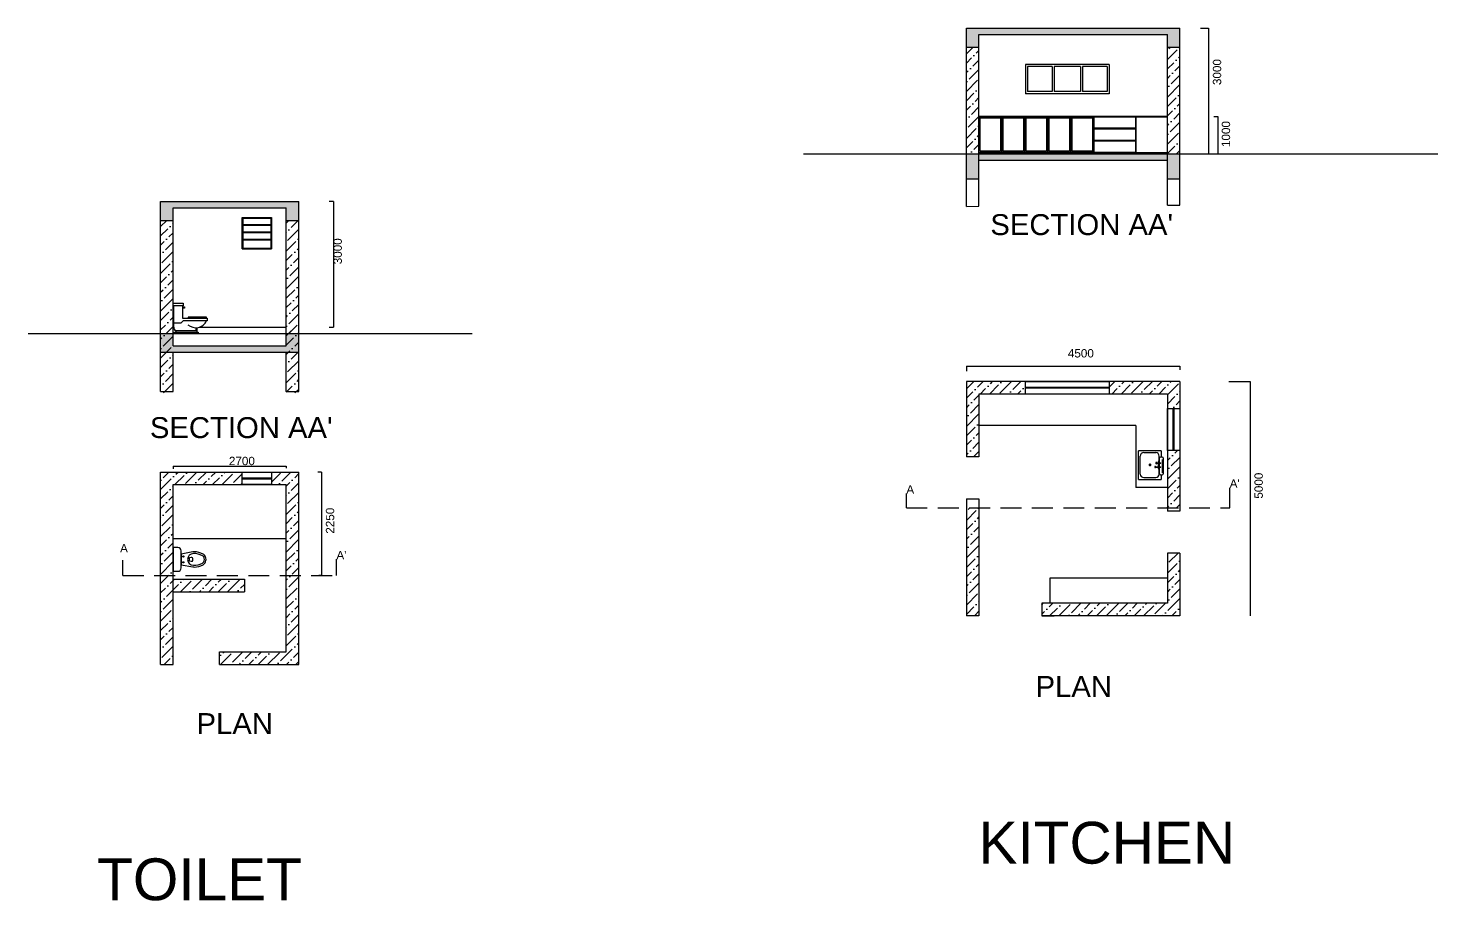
# Model space of a CAD drawing. Header units: metres. Extents: x 3586 to 7307, y 3108 to 6437.
# Drawn here: x 4091.1 to 4124.77, y 3231.54 to 3252.39 of the extents above; entities that cross this region are included whole.
import ezdxf

# ---------------------------------------------------------------- set-up
doc = ezdxf.new("R2010")
doc.units = ezdxf.units.M
doc.linetypes.add('DASHED', pattern=[0.75, 0.5, -0.25])
for name, color, linetype in [('FURNITURE', 40, 'Continuous'), ('section line', 20, 'DASHED'), ('wall', 7, 'Continuous'), ('window', 140, 'Continuous')]:
    doc.layers.add(name, color=color, linetype=linetype)
doc.styles.add('ATTR', font='romans.shx', dxfattribs={"width": 0.8, "height": 0.7})
doc.styles.get("Standard").update_dxf_attribs({"font": 'arial.ttf'})

# ---------------------------------------------------------------- blocks, each defined once
blk = doc.blocks.new('SN-WC-FL')
for points in [[(4.7, 26.3, 0.181798), (2.1, 28.6, 0.189235), (-2.1, 28.6, 0.181798), (-4.7, 26.3, 0.115704), (-6.7, 18.4, 0.049238), (-6.6, 17.2), (-4.7, 7), (4.7, 7), (6.6, 17.2, 0.049238), (6.7, 18.4, 0.115704)], [(3.2, 25.7, 0.129908), (2.2, 26.9, 0.289118), (-2.2, 26.9, 0.130497), (-3.2, 25.7, 0.127939), (-5.2, 17.8, 0.969436), (5.2, 17.8, 0.127945)], [(1.6, 15.9, 0.273445), (1.4, 16.9, 0.164355), (0, 17.4, 0.177996), (-1.4, 16.9, 0.261325), (-1.6, 15.9), (-1.3, 14.5, 0.253553), (-0.5, 14), (0.5, 14, 0.280079), (1.3, 14.5)], [(7.5, 7), (-7.5, 7, 0.414214), (-10.5, 4), (-10.5, 1, 0.414214), (-9.5, 0), (9.5, 0, 0.414214), (10.5, 1), (10.5, 4, 0.414214)]]:
    blk.add_lwpolyline(points, format="xyb", close=True)
for centre in [(-2.6, 9), (2.6, 9)]:
    blk.add_circle(centre, 0.508)
blk = doc.blocks.new('WCLOSF1S')
for p, q in [((-0.5, 5), (-0.5, 22)), ((6.5, 22), (6.5, 12)), ((6.5, 21), (8, 21)), ((8, 20), (6.5, 20)), ((6.5, 12), (26, 12)), ((8, 21), (8, 20)), ((11, 13), (11, 12)), ((25.5, 13), (11, 13)), ((25.5, 12), (25.5, 13)), ((26, 12), (26, 10)), ((5, 8), (-0.5, 8)), ((1, 2), (1, 1)), ((18, 2), (1, 2)), ((7, 10), (5, 8)), ((26, 10), (7, 10)), ((17, 4.5), (17, 2)), ((18, 2), (18, 4.5376)), ((18, 1), (18, 2))]:
    blk.add_line(p, q)
for points in [[(-1, 22), (-1, 24), (7, 24), (7, 22)], [(0, 0), (0, 1), (19, 1), (19, 0)]]:
    blk.add_lwpolyline(points, close=True)
for centre, radius, start, end in [((2.75, 4.75), 3.2596, 175.6013, 237.5288), ((17, 13.7955), 9.3089, 227.7453, 335.9381)]:
    blk.add_arc(centre, radius, start, end)
at = {"style": 'ATTR', "width": 0.8, "flags": 9}
blk.add_attdef('ESTCODE', (0, 0), '', height=0.7, dxfattribs=at)
blk = doc.blocks.new('SINK-SINGLE')
at = {"layer": 'FURNITURE'}
for p, q in [((-20.8, -11.3), (-20.8, 12.7)), ((-1.8, 12.7), (-20.8, 12.7)), ((-1.8, 12.7), (-1.8, 7.5)), ((-19.3, -6.8), (-19.3, 8.2)), ((-16.3, 11.2), (-6.3, 11.2)), ((-12.1, 0.8), (-10.1, 0.8)), ((-11.1, 1.9), (-11.1, -0.2)), ((-5.2, 2.6), (-1.9, 2.6)), ((-5.2, 2.2), (-1.9, 2.2)), ((-4.1, 3.7), (-4.1, 2.6)), ((-4.1, 2.2), (-4.1, -0.7)), ((-3.9, 3.7), (-3.9, 2.6)), ((-3.9, 2.2), (-3.9, -0.7)), ((-3.3, -6.8), (-3.3, 8.2)), ((-3, -6.7), (-3, 6.7)), ((-3, -6.7), (-3, 6.7)), ((-1.9, 2.2), (-1.9, 2.6)), ((-0.9, 5.4), (-0.9, -5.8)), ((-0.9, 5.4), (-0.9, -5.8)), ((-0.8, 5.4), (-0.8, -5.8)), ((-0.8, 5.4), (-0.8, -5.8)), ((0, 6.7), (0, -6.7)), ((0, 6.7), (0, -6.7)), ((-20.8, -11.3), (-1.8, -11.3)), ((-16.3, -9.8), (-6.3, -9.8)), ((-6.2, -0.7), (-1.9, -0.7)), ((-6.2, -1.1), (-1.9, -1.1)), ((-4.1, -1.1), (-4.1, -2.2)), ((-3.9, -1.1), (-3.9, -2.2)), ((-1.9, -1.1), (-1.9, -0.7)), ((-1.8, -7.5), (-1.8, -11.3))]:
    blk.add_line(p, q, dxfattribs=at)
for radius in [0.699, 0.499]:
    blk.add_circle((-11.1, 0.8), radius, dxfattribs=at)
for centre, radius, start, end in [((-16.3, 8.2), 3, 90, 180), ((-6.3, 8.2), 3, 0, 90), ((-5.7, 2.4), 0.54, 21.7576, 338.2424), ((-4, 3.5), 0.214, 54.3011, 125.6989), ((-2.5, 6.7), 0.5, 119.1114, 180), ((-2.5, 6.7), 0.5, 119.1114, 180), ((-1.5, 4.9), 2.56, 60.8886, 119.1114), ((-1.5, 4.9), 2.56, 60.8886, 119.1114), ((-0.8, 5.3), 0.0972, 34.214, 145.786), ((-0.8, 5.3), 0.0972, 34.214, 145.786), ((-0.5, 6.7), 0.5, 0, 60.8886), ((-0.5, 6.7), 0.5, 0, 60.8886), ((-16.3, -6.8), 3, 180, 270), ((-6.6, -0.9), 0.524, 22.4357, 337.5643), ((-6.3, -6.8), 3, 270, 0), ((-4, -1.9), 0.295, 245.0493, 294.9507), ((-2.5, -6.7), 0.5, 180, 240.8886), ((-2.5, -6.7), 0.5, 180, 240.8886), ((-1.5, -4.9), 2.56, 240.8886, 299.1114), ((-1.5, -4.9), 2.56, 240.8886, 299.1114), ((-0.8, -5.7), 0.137, 233.988, 306.012), ((-0.8, -5.7), 0.137, 233.988, 306.012), ((-0.5, -6.7), 0.5, 299.1114, 0), ((-0.5, -6.7), 0.5, 299.1114, 0)]:
    blk.add_arc(centre, radius, start, end, dxfattribs=at)

msp = doc.modelspace()

# ---------------------------------------------------------------- hatches: boundary and pattern name
h = msp.add_hatch(color=0)
h.dxf.hatch_style = 1
h.paths.add_polyline_path([(4113.807, 3252.238), (4118.307, 3252.238), (4118.307, 3251.938), (4118.607, 3251.938), (4118.607, 3252.388), (4113.507, 3252.388), (4113.507, 3251.938), (4113.807, 3251.938)])
h.paths.add_polyline_path([(4113.807, 3249.388), (4113.507, 3249.388), (4113.507, 3248.788), (4113.807, 3248.788)])
h.paths.add_polyline_path([(4118.307, 3249.388), (4113.807, 3249.388), (4113.807, 3249.238), (4118.307, 3249.238)])
h.paths.add_polyline_path([(4118.607, 3249.388), (4118.307, 3249.388), (4118.307, 3248.788), (4118.607, 3248.788)])
h = msp.add_hatch()
h.set_pattern_fill('ANSI36', color=0, scale=0.05)
h.set_pattern_definition([(45, (0, 2.84412), (0.084189901, 0.308696304), [0.396875, -0.079375, 0, -0.079375])])
h.paths.add_polyline_path([(4113.507, 3249.388), (4113.807, 3249.388), (4113.807, 3251.938), (4113.507, 3251.938)])
h.paths.add_polyline_path([(4118.607, 3251.938), (4118.307, 3251.938), (4118.307, 3249.388), (4118.607, 3249.388)])
h = msp.add_hatch(color=0)
h.dxf.hatch_style = 1
h.paths.add_polyline_path([(4094.265, 3247.797), (4094.565, 3247.797), (4094.565, 3248.097), (4097.265, 3248.097), (4097.265, 3247.797), (4097.565, 3247.797), (4097.565, 3248.247), (4094.265, 3248.247)])
h.paths.add_polyline_path([(4094.565, 3245.097), (4094.265, 3245.097), (4094.265, 3244.647), (4097.565, 3244.647), (4097.565, 3245.097), (4097.265, 3245.097), (4097.265, 3244.797), (4094.565, 3244.797)])
h = msp.add_hatch()
h.set_pattern_fill('ANSI36', color=0, scale=0.05)
h.paths.add_polyline_path([(4094.265, 3247.797), (4094.265, 3245.097), (4094.565, 3245.097), (4094.565, 3245.757), (4094.565, 3245.757), (4094.565, 3245.817), (4094.565, 3247.797)])
h.paths.add_polyline_path([(4097.565, 3247.797), (4097.265, 3247.797), (4097.265, 3245.097), (4097.565, 3245.097)])
h = msp.add_hatch()
h.set_pattern_fill('ANSI36', color=0, scale=0.05)
h.paths.add_polyline_path([(4094.565, 3241.484), (4096.213, 3241.484), (4096.213, 3241.784), (4094.265, 3241.784), (4094.265, 3239.31), (4094.565, 3239.31)])
h.paths.add_polyline_path([(4097.565, 3241.784), (4096.913, 3241.784), (4096.913, 3241.484), (4097.265, 3241.484), (4097.265, 3239.31), (4097.565, 3239.31)])
h.paths.add_polyline_path([(4097.565, 3239.31), (4097.265, 3239.31), (4097.265, 3237.484), (4095.669, 3237.484), (4095.669, 3237.184), (4097.565, 3237.184)])
h.paths.add_polyline_path([(4094.565, 3239.31), (4094.265, 3239.31), (4094.265, 3237.184), (4094.565, 3237.184)])
h.paths.add_polyline_path([(4096.265, 3239.224), (4094.565, 3239.224), (4094.565, 3238.924), (4096.265, 3238.924)])
h.paths.add_polyline_path([(4094.265, 3246.376), (4094.265, 3243.676), (4094.565, 3243.676), (4094.565, 3244.336), (4094.565, 3244.336), (4094.565, 3244.396), (4094.565, 3246.376)])
h.paths.add_polyline_path([(4097.565, 3246.376), (4097.265, 3246.376), (4097.265, 3243.676), (4097.565, 3243.676)])
h = msp.add_hatch()
h.set_pattern_fill('ANSI36', color=0, scale=0.05)
h.paths.add_polyline_path([(4113.807, 3240.932), (4113.507, 3240.932), (4113.507, 3238.347), (4113.807, 3238.347)])
h.paths.add_polyline_path([(4118.607, 3239.847), (4118.307, 3239.847), (4118.307, 3238.647), (4115.507, 3238.647), (4115.307, 3238.647), (4115.307, 3238.347), (4118.607, 3238.347)])
h.paths.add_polyline_path([(4118.607, 3242.301), (4118.307, 3242.301), (4118.307, 3240.932), (4118.607, 3240.932)])
h.paths.add_polyline_path([(4118.607, 3243.947), (4116.917, 3243.947), (4116.917, 3243.647), (4118.307, 3243.647), (4118.307, 3243.301), (4118.607, 3243.301)])
h.paths.add_polyline_path([(4114.917, 3243.947), (4113.507, 3243.947), (4113.507, 3242.147), (4113.807, 3242.147), (4113.807, 3243.647), (4114.917, 3243.647)])

# ---------------------------------------------------------------- linework, layer by layer
for p, q in [((4113.507, 3248.131), (4113.507, 3252.388)), ((4113.507, 3252.388), (4118.607, 3252.388)), ((4113.807, 3248.133), (4113.807, 3252.238)), ((4113.807, 3252.238), (4118.307, 3252.238)), ((4118.307, 3248.159), (4118.307, 3252.238)), ((4118.607, 3248.161), (4118.607, 3252.388)), ((4119.098, 3252.388), (4119.292, 3252.388)), ((4119.292, 3252.388), (4119.292, 3249.388)), ((4113.507, 3251.938), (4113.807, 3251.938)), ((4118.307, 3251.938), (4118.607, 3251.938)), ((4113.807, 3250.288), (4118.307, 3250.288)), ((4113.807, 3250.273), (4118.307, 3250.273)), ((4116.522, 3250.243), (4116.552, 3250.243)), ((4117.557, 3249.388), (4117.557, 3250.288)), ((4117.557, 3250.243), (4117.565, 3250.243)), ((4117.565, 3249.388), (4117.565, 3250.288)), ((4119.416, 3250.275), (4119.516, 3250.275)), ((4119.516, 3250.275), (4119.516, 3249.388)), ((4109.617, 3249.388), (4124.765, 3249.388)), ((4113.807, 3249.418), (4118.307, 3249.418)), ((4113.807, 3249.238), (4118.307, 3249.238)), ((4116.522, 3249.448), (4116.552, 3249.448)), ((4117.557, 3249.448), (4117.565, 3249.448)), ((4113.507, 3248.788), (4113.807, 3248.788)), ((4118.307, 3248.788), (4118.607, 3248.788)), ((4094.265, 3243.709), (4094.265, 3248.247)), ((4094.265, 3248.247), (4097.565, 3248.247)), ((4097.565, 3243.709), (4097.565, 3248.247)), ((4098.393, 3248.247), (4098.292, 3248.247)), ((4098.393, 3248.247), (4098.393, 3245.247)), ((4113.507, 3248.131), (4113.807, 3248.133)), ((4118.307, 3248.159), (4118.607, 3248.161)), ((4094.265, 3247.797), (4094.565, 3247.797)), ((4094.565, 3244.797), (4094.565, 3248.097)), ((4094.565, 3248.097), (4097.265, 3248.097)), ((4096.213, 3247.118), (4096.213, 3247.868)), ((4096.913, 3247.118), (4096.913, 3247.868)), ((4097.265, 3244.797), (4097.265, 3248.097)), ((4097.265, 3247.797), (4097.565, 3247.797)), ((4091.103, 3245.097), (4101.704, 3245.097)), ((4095.196, 3245.247), (4097.265, 3245.247)), ((4098.293, 3245.247), (4098.393, 3245.247)), ((4094.565, 3244.797), (4097.265, 3244.797)), ((4094.265, 3244.647), (4097.565, 3244.647)), ((4094.565, 3243.709), (4094.565, 3244.647)), ((4097.265, 3243.709), (4097.265, 3244.647)), ((4113.507, 3244.317), (4118.607, 3244.317)), ((4113.507, 3244.317), (4113.507, 3244.191)), ((4118.607, 3244.317), (4118.607, 3244.317)), ((4118.607, 3244.317), (4118.607, 3244.227)), ((4119.771, 3243.947), (4120.286, 3243.947)), ((4120.286, 3243.947), (4120.286, 3238.347)), ((4094.265, 3243.709), (4094.565, 3243.709)), ((4097.265, 3243.709), (4097.565, 3243.709)), ((4113.807, 3242.147), (4113.507, 3242.147)), ((4094.565, 3241.926), (4097.265, 3241.926)), ((4094.565, 3241.926), (4094.565, 3241.926)), ((4094.565, 3241.926), (4094.565, 3241.863)), ((4097.265, 3241.926), (4097.265, 3241.878)), ((4098.111, 3241.784), (4098.017, 3241.784)), ((4098.111, 3241.784), (4098.111, 3239.31)), ((4118.307, 3241.412), (4117.557, 3241.412)), ((4094.565, 3240.197), (4097.265, 3240.197)), ((4096.265, 3239.224), (4096.265, 3238.924)), ((4098.111, 3239.31), (4098.04, 3239.31)), ((4120.286, 3238.347), (4120.286, 3238.347)), ((4094.265, 3237.184), (4094.565, 3237.184))]:
    msp.add_line(p, q)
for points in [[(4113.807, 3250.273), (4114.356, 3250.273), (4114.356, 3249.418), (4113.807, 3249.418)], [(4113.837, 3250.243), (4114.326, 3250.243), (4114.326, 3249.448), (4113.837, 3249.448)], [(4114.356, 3250.273), (4114.905, 3250.273), (4114.905, 3249.418), (4114.356, 3249.418)], [(4114.386, 3250.243), (4114.875, 3250.243), (4114.875, 3249.448), (4114.386, 3249.448)], [(4114.905, 3250.273), (4115.454, 3250.273), (4115.454, 3249.418), (4114.905, 3249.418)], [(4114.935, 3250.243), (4115.424, 3250.243), (4115.424, 3249.448), (4114.935, 3249.448)], [(4115.454, 3250.273), (4116.003, 3250.273), (4116.003, 3249.418), (4115.454, 3249.418)], [(4115.484, 3250.243), (4115.973, 3250.243), (4115.973, 3249.448), (4115.484, 3249.448)], [(4116.003, 3250.273), (4116.552, 3250.273), (4116.552, 3249.418), (4116.003, 3249.418)], [(4116.033, 3250.243), (4116.522, 3250.243), (4116.522, 3249.448), (4116.033, 3249.448)], [(4116.552, 3250.273), (4117.557, 3250.273), (4117.557, 3249.998), (4116.552, 3249.998)], [(4116.552, 3249.981), (4117.557, 3249.981), (4117.557, 3249.706), (4116.552, 3249.706)], [(4116.552, 3249.696), (4117.557, 3249.696), (4117.557, 3249.42), (4116.552, 3249.42)], [(4118.307, 3238.647), (4115.507, 3238.647), (4115.507, 3239.252), (4118.307, 3239.252)]]:
    msp.add_lwpolyline(points, close=True)
at = {"layer": 'section line'}
for p, q in [((4119.795, 3240.932), (4119.795, 3241.408)), ((4112.074, 3240.932), (4112.074, 3241.267)), ((4112.074, 3240.932), (4119.795, 3240.932)), ((4093.361, 3239.31), (4093.361, 3239.68)), ((4098.463, 3239.31), (4098.463, 3239.698)), ((4093.361, 3239.31), (4098.463, 3239.31)), ((4098.463, 3239.31), (4098.463, 3239.31))]:
    msp.add_line(p, q, dxfattribs=at)
at = {"layer": 'wall'}
for p, q in [((4118.607, 3243.947), (4113.507, 3243.947)), ((4113.507, 3243.947), (4113.507, 3242.147)), ((4118.607, 3243.947), (4118.607, 3240.847)), ((4118.307, 3243.647), (4113.807, 3243.647)), ((4113.807, 3243.647), (4113.807, 3242.147)), ((4118.307, 3243.647), (4118.307, 3240.847)), ((4117.557, 3242.897), (4113.807, 3242.897)), ((4117.557, 3242.897), (4117.557, 3241.412)), ((4094.265, 3241.784), (4097.565, 3241.784)), ((4094.265, 3237.184), (4094.265, 3241.784)), ((4097.565, 3237.184), (4097.565, 3241.784)), ((4094.565, 3241.484), (4097.265, 3241.484)), ((4094.565, 3237.184), (4094.565, 3241.484)), ((4097.265, 3237.484), (4097.265, 3241.484)), ((4113.507, 3241.147), (4113.507, 3238.347)), ((4113.507, 3241.147), (4113.807, 3241.147)), ((4113.807, 3241.147), (4113.807, 3238.347)), ((4118.607, 3240.847), (4118.307, 3240.847)), ((4118.607, 3239.847), (4118.307, 3239.847)), ((4118.307, 3239.847), (4118.307, 3238.647)), ((4118.607, 3239.847), (4118.607, 3238.347)), ((4094.565, 3239.224), (4096.265, 3239.224)), ((4094.565, 3238.924), (4096.265, 3238.924)), ((4118.307, 3238.647), (4115.307, 3238.647)), ((4115.307, 3238.647), (4115.307, 3238.347)), ((4113.807, 3238.347), (4113.507, 3238.347)), ((4118.607, 3238.347), (4115.307, 3238.347)), ((4095.669, 3237.484), (4097.265, 3237.484)), ((4095.669, 3237.184), (4095.669, 3237.484)), ((4095.669, 3237.184), (4097.565, 3237.184))]:
    msp.add_line(p, q, dxfattribs=at)
at = {"layer": 'window'}
for p, q in [((4114.917, 3251.522), (4114.917, 3250.822)), ((4116.917, 3251.522), (4114.917, 3251.522)), ((4116.917, 3251.522), (4116.917, 3250.822)), ((4114.967, 3251.472), (4114.967, 3250.872)), ((4115.553, 3251.472), (4114.967, 3251.472)), ((4115.553, 3251.472), (4115.553, 3250.872)), ((4116.232, 3251.472), (4115.603, 3251.472)), ((4115.603, 3251.472), (4115.603, 3250.872)), ((4116.232, 3251.472), (4116.232, 3250.872)), ((4116.867, 3251.472), (4116.282, 3251.472)), ((4116.282, 3251.472), (4116.282, 3250.872)), ((4116.867, 3251.472), (4116.867, 3250.872)), ((4116.917, 3250.822), (4114.917, 3250.822)), ((4115.553, 3250.872), (4114.967, 3250.872)), ((4116.232, 3250.872), (4115.603, 3250.872)), ((4116.867, 3250.872), (4116.282, 3250.872)), ((4096.213, 3247.868), (4096.913, 3247.868)), ((4096.213, 3247.868), (4096.213, 3247.118)), ((4096.228, 3247.853), (4096.898, 3247.853)), ((4096.228, 3247.853), (4096.228, 3247.694)), ((4096.898, 3247.853), (4096.898, 3247.694)), ((4096.913, 3247.868), (4096.913, 3247.118)), ((4096.228, 3247.694), (4096.898, 3247.694)), ((4096.228, 3247.679), (4096.898, 3247.679)), ((4096.228, 3247.679), (4096.228, 3247.52)), ((4096.228, 3247.52), (4096.898, 3247.52)), ((4096.228, 3247.505), (4096.898, 3247.505)), ((4096.228, 3247.505), (4096.228, 3247.347)), ((4096.898, 3247.679), (4096.898, 3247.52)), ((4096.898, 3247.505), (4096.898, 3247.347)), ((4096.213, 3247.118), (4096.913, 3247.118)), ((4096.228, 3247.347), (4096.898, 3247.347)), ((4096.228, 3247.332), (4096.898, 3247.332)), ((4096.228, 3247.332), (4096.228, 3247.133)), ((4096.228, 3247.133), (4096.898, 3247.133)), ((4096.898, 3247.332), (4096.898, 3247.133)), ((4114.917, 3243.647), (4114.917, 3243.947)), ((4114.917, 3243.947), (4116.917, 3243.947)), ((4116.917, 3243.807), (4114.917, 3243.807)), ((4116.917, 3243.787), (4114.917, 3243.787)), ((4116.917, 3243.947), (4116.917, 3243.647)), ((4116.917, 3243.647), (4114.917, 3243.647)), ((4118.307, 3242.301), (4118.307, 3243.301)), ((4118.307, 3243.301), (4118.607, 3243.301)), ((4118.447, 3242.301), (4118.447, 3243.301)), ((4118.467, 3242.301), (4118.467, 3243.301)), ((4118.607, 3243.301), (4118.607, 3242.301)), ((4118.607, 3242.301), (4118.307, 3242.301)), ((4096.213, 3241.784), (4096.913, 3241.784)), ((4096.213, 3241.484), (4096.213, 3241.784)), ((4096.913, 3241.784), (4096.913, 3241.484)), ((4096.213, 3241.644), (4096.913, 3241.644)), ((4096.213, 3241.624), (4096.913, 3241.624)), ((4096.913, 3241.484), (4096.213, 3241.484)), ((4115.307, 3238.347), (4115.607, 3238.347))]:
    msp.add_line(p, q, dxfattribs=at)

# ---------------------------------------------------------------- block references
for name, p, xscale, yscale, zscale in [('WCLOSF1S', (4094.595, 3245.097), 0.02999701437372636, 0.02999701437372636, 0.02999701437372636), ('SINK-SINGLE', (4118.207, 3241.93), 0.0284634361779056, 0.0284634361779056, 0.0284634361779056)]:
    msp.add_blockref(name, p, dxfattribs=dict(xscale=xscale, yscale=yscale, zscale=zscale))
at = {"xscale": 0.02711428217983716, "yscale": 0.02711428217983716, "zscale": 0.02711428217983716, "rotation": 270}
msp.add_blockref('SN-WC-FL', (4094.565, 3239.696), dxfattribs=at)

# ---------------------------------------------------------------- texts
at = {"layer": 'section line', "attachment_point": 1}
for s, width, insert, char_height in [('A', 0.59921, (4112.074, 3241.467), 0.2), ("A'", 0.59921, (4119.795, 3241.608), 0.2), ('A', 0.59921, (4093.297, 3240.064), 0.2), ("A'", 0.59921, (4098.463, 3239.898), 0.2), ('KITCHEN', 10.79532, (4113.796, 3233.427), 1), ('TOILET', 10.79532, (4092.749, 3232.553), 1)]:
    msp.add_mtext_dynamic_manual_height_columns(s, width=width, gutter_width=12.5, heights=[0], dxfattribs=dict(at, insert=insert, char_height=char_height))
at = {"layer": 'wall', "char_height": 0.2, "attachment_point": 1, "rotation": 90}
for s, insert in [('3000', (4119.393, 3251.029)), ('1000', (4119.605, 3249.548)), ('3000', (4098.393, 3246.747)), ('5000', (4120.386, 3241.147)), ('2250', (4098.211, 3240.31))]:
    msp.add_mtext_dynamic_manual_height_columns(s, width=0.76807, gutter_width=12.5, heights=[0], dxfattribs=dict(at, insert=insert))
at = {"layer": 'wall', "attachment_point": 1}
for s, width, insert, char_height in [("SECTION AA'", 6.79775, (4114.08, 3247.945), 0.5), ('4500', 0.76807, (4115.93, 3244.721), 0.2), ("SECTION AA'", 6.79775, (4094.009, 3243.095), 0.5), ('2700', 0.76807, (4095.895, 3242.148), 0.2), ('PLAN', 6.79775, (4115.16, 3236.912), 0.5), ('PLAN', 6.79775, (4095.123, 3236.023), 0.5)]:
    msp.add_mtext_dynamic_manual_height_columns(s, width=width, gutter_width=12.5, heights=[0], dxfattribs=dict(at, insert=insert, char_height=char_height))

doc.saveas('drawing.dxf')
